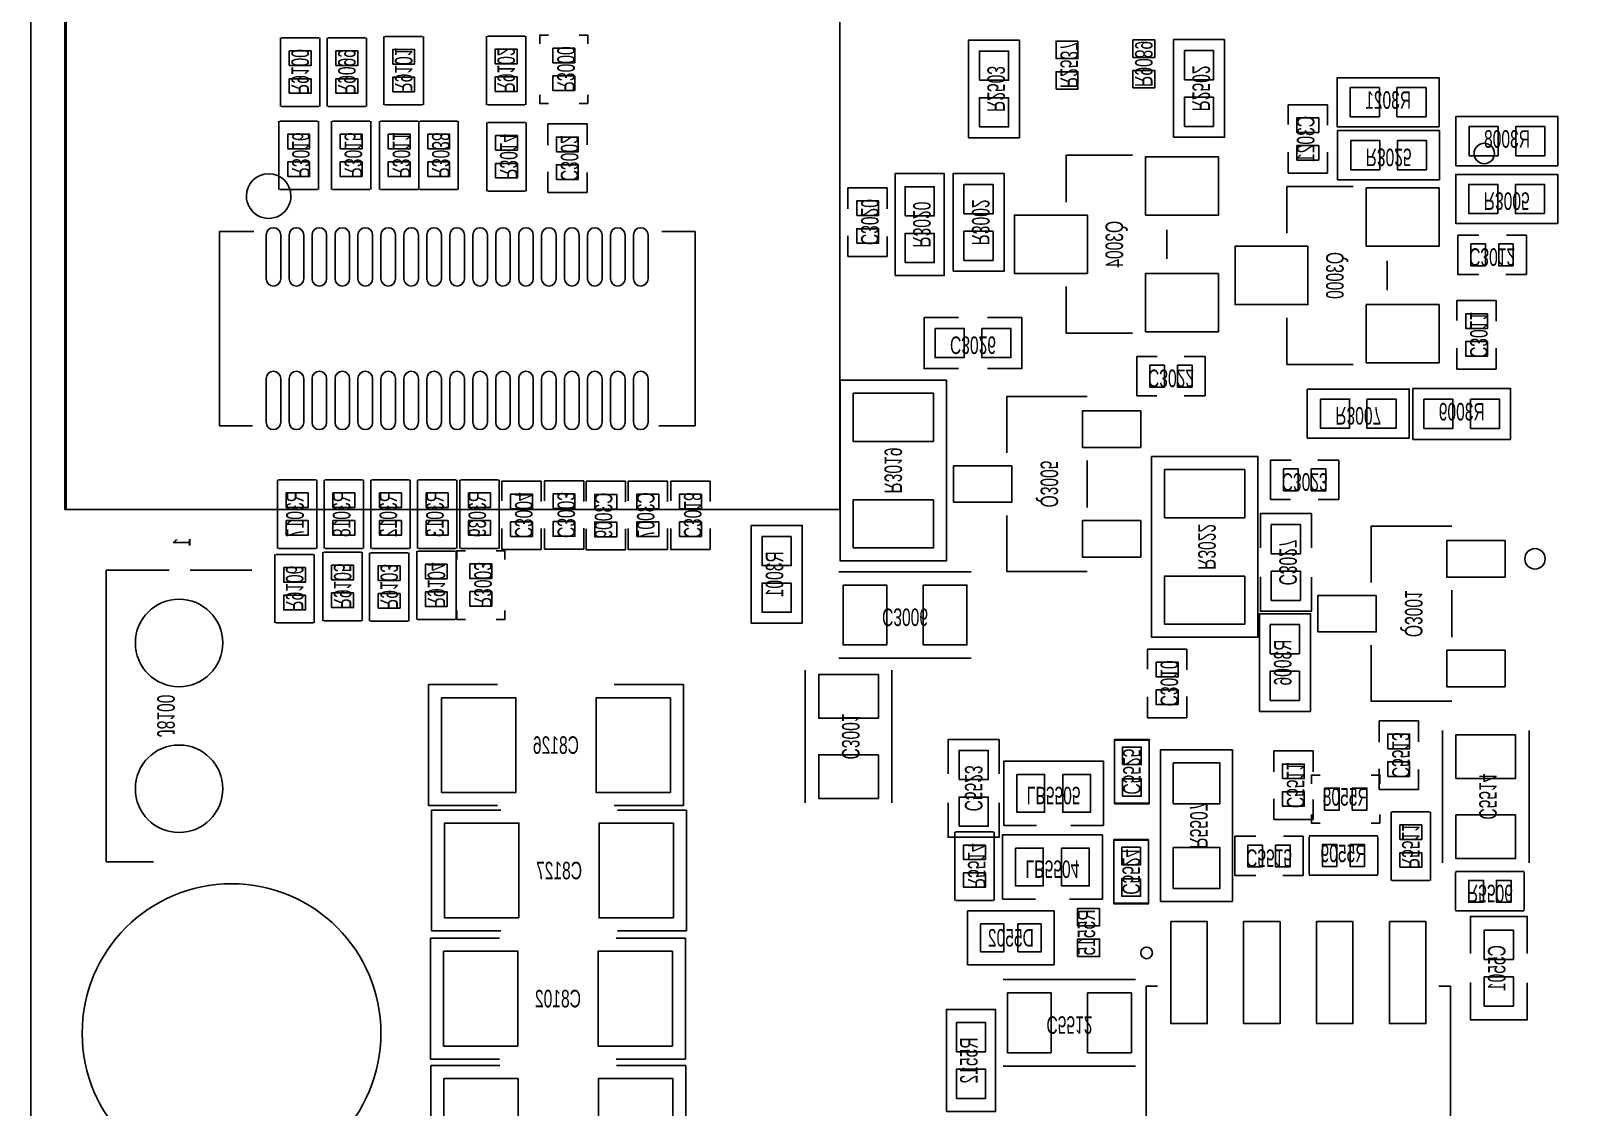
# Model space of a CAD drawing. Extents: x -3 to 113, y -19 to 74.
# Drawn here: x -2.54 to 24.22, y 8.4 to 27.15 of the extents above; entities that cross this region are included whole.
import ezdxf
from ezdxf.enums import TextEntityAlignment as Align

# ---------------------------------------------------------------- set-up
doc = ezdxf.new("R2010")
doc.units = 0
for name, color, linetype in [('BG_OUTLINE', 7, 'CONTINUOUS'), ('PG_ASSEMBLY_BOTTOM', 254, 'CONTINUOUS'), ('PG_SILKSCREEN_BOTTOM', 254, 'CONTINUOUS'), ('PIN_BOTTOM', 12, 'CONTINUOUS'), ('RD_ASSEMBLY_BOTTOM', 40, 'CONTINUOUS'), ('RD_SILKSCREEN_BOTTOM', 254, 'CONTINUOUS')]:
    doc.layers.add(name, color=color, linetype=linetype)

msp = doc.modelspace()

# ---------------------------------------------------------------- linework, layer by layer
at = {"layer": 'BG_OUTLINE'}
msp.add_lwpolyline([(-2.54, 28.507944), (-2.54, 67.507866, -0.414214), (-0.508, 69.539866), (110.555786, 69.539866, -0.414214), (112.587786, 67.507866), (112.587786, -11.684, -0.414214), (110.555786, -13.716), (-0.508, -13.716, -0.414214), (-2.54, -11.684), (-2.54, 28.507944)], format="xyb", dxfattribs=at)
at = {"layer": 'PG_ASSEMBLY_BOTTOM'}
for points in [[(-1.92278, 18.811748), (11.557254, 18.811748), (11.557254, 35.301682), (9.557258, 37.301678), (-1.92278, 37.301678), (-1.92278, 18.811748)], [(1.812798, 27.027886), (1.812798, 25.834086)], [(2.483104, 27.027886), (1.828292, 27.027886)], [(2.498598, 25.834086), (2.498598, 27.027886)], [(2.625598, 27.027886), (2.625598, 25.834086)], [(3.295904, 27.027886), (2.641092, 27.027886)], [(3.311398, 25.834086), (3.311398, 27.027886)], [(3.616198, 27.053286), (3.616198, 25.859486)], [(4.286504, 27.053286), (3.631692, 27.053286)], [(4.301998, 25.859486), (4.301998, 27.053286)], [(5.402072, 27.05735), (5.402072, 25.86355)], [(6.072378, 27.05735), (5.417566, 27.05735)], [(6.087872, 25.86355), (6.087872, 27.05735)], [(6.482588, 27.076146), (6.330188, 27.076146), (6.330188, 26.923746)], [(7.015988, 27.076146), (7.168388, 27.076146), (7.168388, 26.923746)], [(14.689836, 26.988008), (13.800836, 26.988008), (13.800836, 25.286208), (14.689836, 25.286208), (14.689836, 26.988008)], [(18.264124, 26.997152), (17.375124, 26.997152), (17.375124, 25.295352), (18.264124, 25.295352), (18.264124, 26.997152)], [(22.003258, 25.47874), (20.225258, 25.47874), (20.225258, 26.333704), (22.003258, 26.333704), (22.003258, 25.47874)], [(6.330188, 26.034746), (6.330188, 25.882346), (6.482588, 25.882346)], [(7.015988, 25.882346), (7.168388, 25.882346), (7.168388, 26.034746)], [(1.828292, 25.834086), (2.483104, 25.834086)], [(2.641092, 25.834086), (3.295904, 25.834086)], [(3.631692, 25.859486), (4.286504, 25.859486)], [(5.417566, 25.86355), (6.072378, 25.86355)], [(20.058888, 25.86355), (19.373088, 25.86355)], [(19.373088, 25.86355), (19.373088, 25.516078)], [(20.058888, 25.50541), (20.058888, 25.86355)], [(1.786636, 25.577546), (1.786636, 24.383746)], [(2.456942, 25.577546), (1.80213, 25.577546)], [(2.472436, 24.383746), (2.472436, 25.577546)], [(2.701036, 25.577546), (2.701036, 24.383746)], [(3.371342, 25.577546), (2.71653, 25.577546)], [(3.386836, 24.383746), (3.386836, 25.577546)], [(3.539236, 25.577546), (3.539236, 24.383746)], [(4.209542, 25.577546), (3.55473, 25.577546)], [(4.225036, 25.577546), (4.225036, 24.383746)], [(4.225036, 24.383746), (4.225036, 25.577546)], [(4.895342, 25.577546), (4.24053, 25.577546)], [(4.910836, 24.383746), (4.910836, 25.577546)], [(5.408168, 25.552654), (5.408168, 24.358854)], [(6.078474, 25.552654), (5.423662, 25.552654)], [(6.093968, 24.358854), (6.093968, 25.552654)], [(7.154418, 25.527254), (6.468618, 25.527254)], [(6.468618, 25.527254), (6.468618, 25.160732)], [(7.154418, 25.162002), (7.154418, 25.527254)], [(24.074628, 24.801068), (22.296628, 24.801068), (22.296628, 25.656032), (24.074628, 25.656032), (24.074628, 24.801068)], [(22.012148, 24.556212), (20.234148, 24.556212), (20.234148, 25.411176), (22.012148, 25.411176), (22.012148, 24.556212)], [(19.373088, 25.035002), (19.373088, 24.66975)], [(20.058888, 24.66975), (20.058888, 25.036272)], [(6.468618, 24.691594), (6.468618, 24.333454)], [(7.154418, 24.333454), (7.154418, 24.680926)], [(12.523724, 22.8854), (12.523724, 24.6634), (13.378688, 24.6634), (13.378688, 22.8854), (12.523724, 22.8854)], [(13.532866, 22.9616), (14.421866, 22.9616), (14.421866, 24.6634), (13.532866, 24.6634), (13.532866, 22.9616)], [(19.373088, 24.66975), (20.058888, 24.66975)], [(24.069548, 23.794212), (22.291548, 23.794212), (22.291548, 24.649176), (24.069548, 24.649176), (24.069548, 23.794212)], [(1.80213, 24.383746), (2.456942, 24.383746)], [(2.71653, 24.383746), (3.371342, 24.383746)], [(3.55473, 24.383746), (4.209542, 24.383746)], [(4.24053, 24.383746), (4.895342, 24.383746)], [(5.423662, 24.358854), (6.078474, 24.358854)], [(12.386818, 24.414988), (11.701018, 24.414988)], [(11.701018, 24.414988), (11.701018, 24.048466)], [(12.386818, 24.049736), (12.386818, 24.414988)], [(6.468618, 24.333454), (7.154418, 24.333454)], [(11.701018, 23.579328), (11.701018, 23.221188)], [(12.386818, 23.221188), (12.386818, 23.56866)], [(22.329648, 23.591012), (22.329648, 22.905212)], [(22.6949, 23.591012), (22.329648, 23.591012)], [(23.523448, 23.591012), (23.175976, 23.591012)], [(23.523448, 22.905212), (23.523448, 23.591012)], [(11.701018, 23.221188), (12.386818, 23.221188)], [(22.329648, 22.905212), (22.69617, 22.905212)], [(23.165308, 22.905212), (23.523448, 22.905212)], [(22.9997, 22.44979), (22.3139, 22.44979)], [(22.3139, 22.44979), (22.3139, 22.102318)], [(22.9997, 22.09165), (22.9997, 22.44979)], [(13.629894, 22.15642), (13.029184, 22.15642), (13.029184, 21.26742), (13.626084, 21.26742)], [(14.134084, 21.26742), (14.730984, 21.26742), (14.730984, 22.15642), (14.134084, 22.15642)], [(16.734028, 21.477986), (16.734028, 20.792186)], [(17.092168, 21.477986), (16.734028, 21.477986)], [(17.927828, 21.477986), (17.561306, 21.477986)], [(17.927828, 20.792186), (17.927828, 21.477986)], [(22.3139, 21.621242), (22.3139, 21.25599)], [(22.9997, 21.25599), (22.9997, 21.622512)], [(22.3139, 21.25599), (22.9997, 21.25599)], [(19.704812, 20.909788), (21.482812, 20.909788), (21.482812, 20.054824), (19.704812, 20.054824), (19.704812, 20.909788)], [(23.248112, 20.032726), (23.248112, 20.921726), (21.546312, 20.921726), (21.546312, 20.032726), (23.248112, 20.032726)], [(16.734028, 20.792186), (17.0815, 20.792186)], [(17.562576, 20.792186), (17.927828, 20.792186)], [(19.06397, 19.6723), (19.06397, 18.9865)], [(19.42211, 19.6723), (19.06397, 19.6723)], [(20.25777, 19.6723), (19.891248, 19.6723)], [(20.25777, 18.9865), (20.25777, 19.6723)], [(1.761236, 19.329146), (1.761236, 18.135346)], [(2.431542, 19.329146), (1.77673, 19.329146)], [(2.447036, 18.135346), (2.447036, 19.329146)], [(2.574036, 19.329146), (2.574036, 18.135346)], [(3.244342, 19.329146), (2.58953, 19.329146)], [(3.259836, 18.135346), (3.259836, 19.329146)], [(3.386836, 19.329146), (3.386836, 18.135346)], [(4.057142, 19.329146), (3.40233, 19.329146)], [(4.072636, 18.135346), (4.072636, 19.329146)], [(4.199636, 19.329146), (4.199636, 18.135346)], [(4.869942, 19.329146), (4.21513, 19.329146)], [(4.885436, 18.135346), (4.885436, 19.329146)], [(4.937252, 19.329146), (4.937252, 18.135346)], [(5.607558, 19.329146), (4.952746, 19.329146)], [(5.623052, 18.135346), (5.623052, 19.329146)], [(6.356858, 19.30781), (5.671058, 19.30781)], [(5.671058, 19.30781), (5.671058, 18.960338)], [(6.356858, 18.94967), (6.356858, 19.30781)], [(7.096506, 19.312382), (6.410706, 19.312382)], [(6.410706, 19.312382), (6.410706, 18.96491)], [(7.096506, 18.954242), (7.096506, 19.312382)], [(7.823454, 19.303238), (7.137654, 19.303238)], [(7.137654, 19.303238), (7.137654, 18.955766)], [(7.823454, 18.945098), (7.823454, 19.303238)], [(8.558276, 19.308064), (7.872476, 19.308064)], [(7.872476, 19.308064), (7.872476, 18.960592)], [(8.558276, 18.949924), (8.558276, 19.308064)], [(9.30148, 19.308064), (8.61568, 19.308064)], [(8.61568, 19.308064), (8.61568, 18.960592)], [(9.30148, 18.949924), (9.30148, 19.308064)], [(19.776948, 18.143728), (19.776948, 18.740628), (18.887948, 18.740628), (18.887948, 18.143728)], [(19.06397, 18.9865), (19.411442, 18.9865)], [(19.892518, 18.9865), (20.25777, 18.9865)], [(5.671058, 18.479262), (5.671058, 18.11401)], [(6.356858, 18.11401), (6.356858, 18.480532)], [(6.410706, 18.483834), (6.410706, 18.118582)], [(7.096506, 18.118582), (7.096506, 18.485104)], [(7.137654, 18.47469), (7.137654, 18.109438)], [(7.823454, 18.109438), (7.823454, 18.47596)], [(7.872476, 18.479516), (7.872476, 18.114264)], [(8.558276, 18.114264), (8.558276, 18.480786)], [(8.61568, 18.479516), (8.61568, 18.114264)], [(9.30148, 18.114264), (9.30148, 18.480786)], [(10.014712, 16.832834), (10.903712, 16.832834), (10.903712, 18.534634), (10.014712, 18.534634), (10.014712, 16.832834)], [(1.716278, 18.029174), (1.716278, 16.835374)], [(2.386584, 18.029174), (1.731772, 18.029174)], [(1.77673, 18.135346), (2.431542, 18.135346)], [(2.402078, 16.835374), (2.402078, 18.029174)], [(2.551938, 18.068798), (2.551938, 16.874998)], [(3.222244, 18.068798), (2.567432, 18.068798)], [(2.58953, 18.135346), (3.244342, 18.135346)], [(3.237738, 16.874998), (3.237738, 18.068798)], [(3.364738, 18.058892), (3.364738, 16.865092)], [(4.035044, 18.058892), (3.380232, 18.058892)], [(3.40233, 18.135346), (4.057142, 18.135346)], [(4.050538, 16.865092), (4.050538, 18.058892)], [(4.186428, 18.088102), (4.186428, 16.894302)], [(4.856734, 18.088102), (4.201922, 18.088102)], [(4.21513, 18.135346), (4.869942, 18.135346)], [(4.872228, 16.894302), (4.872228, 18.088102)], [(5.037328, 18.09242), (4.884928, 18.09242), (4.884928, 17.94002)], [(4.952746, 18.135346), (5.607558, 18.135346)], [(5.723128, 17.94002), (5.723128, 18.09242), (5.570728, 18.09242)], [(5.671058, 18.11401), (6.356858, 18.11401)], [(6.410706, 18.118582), (7.096506, 18.118582)], [(7.137654, 18.109438), (7.823454, 18.109438)], [(7.872476, 18.114264), (8.558276, 18.114264)], [(8.61568, 18.114264), (9.30148, 18.114264)], [(11.542522, 17.727168), (13.849858, 17.727168)], [(18.887948, 17.639538), (18.887948, 17.038828), (19.776948, 17.038828), (19.776948, 17.635728)], [(2.567432, 16.874998), (3.222244, 16.874998)], [(3.380232, 16.865092), (4.035044, 16.865092)], [(4.201922, 16.894302), (4.856734, 16.894302)], [(5.037328, 16.89862), (4.884928, 16.89862), (4.884928, 17.05102)], [(5.570728, 16.89862), (5.723128, 16.89862), (5.723128, 17.05102)], [(18.87093, 15.294864), (19.75993, 15.294864), (19.75993, 16.996664), (18.87093, 16.996664), (18.87093, 15.294864)], [(1.731772, 16.835374), (2.386584, 16.835374)], [(17.60601, 16.379444), (16.92021, 16.379444)], [(16.92021, 16.379444), (16.92021, 16.031972)], [(17.60601, 16.021304), (17.60601, 16.379444)], [(13.849858, 16.219932), (11.542522, 16.219932)], [(10.958576, 13.70457), (10.958576, 16.011906)], [(12.465812, 16.011906), (12.465812, 13.70457)], [(4.390136, 15.760954), (4.390136, 13.65631)], [(5.596636, 15.760954), (4.390136, 15.760954)], [(8.835136, 15.760954), (7.628636, 15.760954)], [(8.835136, 13.65631), (8.835136, 15.760954)], [(16.92021, 15.550896), (16.92021, 15.185644)], [(17.60601, 15.185644), (17.60601, 15.552166)], [(16.92021, 15.185644), (17.60601, 15.185644)], [(21.64207, 15.127986), (20.95627, 15.127986)], [(20.95627, 15.127986), (20.95627, 14.761464)], [(21.64207, 14.762734), (21.64207, 15.127986)], [(14.336268, 14.207744), (14.336268, 14.804644), (13.447268, 14.804644), (13.447268, 14.207744)], [(22.06244, 12.656566), (22.06244, 14.963902)], [(23.569676, 14.963902), (23.569676, 12.656566)], [(18.404586, 11.983974), (17.149826, 11.983974), (17.149826, 14.625574), (18.404586, 14.625574), (18.404586, 11.983974)], [(19.80565, 14.607286), (19.11985, 14.607286)], [(19.11985, 14.607286), (19.11985, 14.240764)], [(19.80565, 14.242034), (19.80565, 14.607286)], [(15.582646, 13.308838), (16.15567, 13.308838), (16.15567, 14.426438), (14.41577, 14.426438), (14.41577, 13.308838)], [(19.931126, 14.186662), (19.778726, 14.186662), (19.778726, 14.034262)], [(20.972526, 14.034262), (20.972526, 14.186662), (20.820126, 14.186662)], [(20.95627, 14.292326), (20.95627, 13.934186)], [(21.64207, 13.934186), (21.64207, 14.281658)], [(20.95627, 13.934186), (21.64207, 13.934186)], [(4.390136, 13.65631), (5.596636, 13.65631)], [(7.628636, 13.65631), (8.835136, 13.65631)], [(13.447268, 13.703554), (13.447268, 13.102844), (14.336268, 13.102844), (14.336268, 13.699744)], [(19.11985, 13.771626), (19.11985, 13.413486)], [(19.80565, 13.413486), (19.80565, 13.760958)], [(4.444238, 13.575284), (4.444238, 11.47064)], [(5.650738, 13.575284), (4.444238, 13.575284)], [(8.889238, 13.575284), (7.682738, 13.575284)], [(8.889238, 11.47064), (8.889238, 13.575284)], [(19.11985, 13.413486), (19.80565, 13.413486)], [(19.778726, 13.500862), (19.778726, 13.348462), (19.931126, 13.348462)], [(20.972526, 13.500862), (20.972526, 13.348462), (20.820126, 13.348462)], [(21.166328, 13.545058), (21.166328, 12.351258)], [(21.836634, 13.545058), (21.181822, 13.545058)], [(21.852128, 12.351258), (21.852128, 13.545058)], [(13.563092, 13.195808), (13.563092, 12.002008)], [(14.233398, 13.195808), (13.578586, 13.195808)], [(14.248892, 12.002008), (14.248892, 13.195808)], [(15.56131, 12.025376), (16.134334, 12.025376), (16.134334, 13.142976), (14.394434, 13.142976), (14.394434, 12.025376)], [(14.41577, 13.308838), (14.989302, 13.308838)], [(18.442178, 13.119608), (18.442178, 12.433808)], [(18.80743, 13.119608), (18.442178, 13.119608)], [(19.635978, 13.119608), (19.288506, 13.119608)], [(19.635978, 12.433808), (19.635978, 13.119608)], [(20.933664, 13.126974), (19.739864, 13.126974)], [(19.739864, 13.11148), (19.739864, 12.456668)], [(20.933664, 12.456668), (20.933664, 13.11148)], [(18.442178, 12.433808), (18.8087, 12.433808)], [(19.277838, 12.433808), (19.635978, 12.433808)], [(19.739864, 12.441174), (20.933664, 12.441174)], [(21.181822, 12.351258), (21.836634, 12.351258)], [(23.485094, 12.504166), (22.291294, 12.504166)], [(22.291294, 12.488672), (22.291294, 11.83386)], [(23.485094, 11.83386), (23.485094, 12.488672)], [(13.578586, 12.002008), (14.233398, 12.002008)], [(14.394434, 12.025376), (14.967966, 12.025376)], [(22.291294, 11.818366), (23.485094, 11.818366)], [(23.539958, 11.07694), (23.539958, 11.72464), (22.549358, 11.72464), (22.549358, 11.07694)], [(4.425188, 11.343894), (4.425188, 9.23925)], [(5.631688, 11.343894), (4.425188, 11.343894)], [(4.444238, 11.47064), (5.650738, 11.47064)], [(8.870188, 11.343894), (7.663688, 11.343894)], [(7.682738, 11.47064), (8.889238, 11.47064)], [(8.870188, 9.23925), (8.870188, 11.343894)], [(14.40688, 10.622788), (16.714216, 10.622788)], [(22.549358, 10.57275), (22.549358, 9.92124), (23.539958, 9.92124), (23.539958, 10.56894)], [(13.418566, 8.32485), (13.418566, 10.10285), (14.27353, 10.10285), (14.27353, 8.32485), (13.418566, 8.32485)], [(4.425188, 9.23925), (5.631688, 9.23925)], [(4.431284, 9.125712), (4.431284, 7.021068)], [(5.637784, 9.125712), (4.431284, 9.125712)], [(7.663688, 9.23925), (8.870188, 9.23925)], [(8.876284, 9.125712), (7.669784, 9.125712)], [(8.876284, 7.021068), (8.876284, 9.125712)], [(16.714216, 9.115552), (14.40688, 9.115552)]]:
    msp.add_lwpolyline(points, dxfattribs=at)
for points in [[(16.343376, 13.68679), (16.343376, 14.80439), (16.952976, 14.80439), (16.952976, 13.68679)], [(16.941292, 13.061188), (16.941292, 11.943588), (16.331692, 11.943588), (16.331692, 13.061188)]]:
    msp.add_lwpolyline(points, close=True, dxfattribs=at)
at = {"layer": 'PG_SILKSCREEN_BOTTOM'}
for points in [[(11.557254, 18.811748), (11.557254, 35.928554), (10.174224, 37.311584), (-1.942846, 37.311584), (-1.942846, 18.811748), (11.557254, 18.811748)], [(15.505938, 24.168354), (15.505938, 24.981662), (16.660368, 24.981662)], [(19.34972, 23.625048), (19.34972, 24.438356), (20.50415, 24.438356)], [(1.347216, 23.651718), (0.747268, 23.651718), (0.747268, 20.27174), (1.32715, 20.27174)], [(8.407146, 20.27174), (9.03732, 20.27174), (9.03732, 23.651718)], [(9.03732, 23.651718), (8.457184, 23.651718)], [(17.255998, 23.685754), (17.255998, 23.177754)], [(21.09978, 23.142448), (21.09978, 22.634448)], [(16.660368, 21.881846), (15.505938, 21.881846), (15.505938, 22.695154)], [(20.50415, 21.33854), (19.34972, 21.33854), (19.34972, 22.151848)], [(11.563604, 21.064982), (11.563604, 17.915382), (13.417804, 17.915382), (13.417804, 21.064982), (11.563604, 21.064982)], [(14.472158, 19.80184), (14.472158, 20.780756), (15.872206, 20.780756)], [(15.872206, 19.66468), (15.872206, 18.8468)], [(16.991584, 19.735292), (16.991584, 16.585692), (18.845784, 16.585692), (18.845784, 19.735292), (16.991584, 19.735292)], [(15.872206, 17.730724), (14.472158, 17.730724), (14.472158, 18.70964)], [(20.82165, 17.543272), (20.82165, 18.522188), (22.221698, 18.522188)], [(-0.127254, 17.757394), (-1.224788, 17.757394)], [(-1.224788, 17.757394), (-1.224788, 12.677394)], [(1.315212, 17.757394), (0.240284, 17.757394)], [(22.221698, 17.406112), (22.221698, 16.588232)], [(22.221698, 15.472156), (20.82165, 15.472156), (20.82165, 16.451072)], [(16.94815, 14.49959), (16.94815, 14.7955), (16.348202, 14.7955), (16.348202, 14.49959)], [(16.348202, 13.99159), (16.348202, 13.69568), (16.94815, 13.69568)], [(16.94815, 13.69568), (16.94815, 13.99159)], [(16.336518, 13.052298), (16.336518, 12.756388)], [(16.936466, 12.756388), (16.936466, 13.052298), (16.336518, 13.052298)], [(-1.224788, 12.677394), (-0.401574, 12.677394)], [(16.336518, 12.248388), (16.336518, 11.952478), (16.936466, 11.952478), (16.936466, 12.248388)], [(13.78331, 11.820906), (15.29715, 11.820906)], [(13.78331, 10.881106), (13.78331, 11.820906)], [(15.29715, 10.881106), (15.29715, 11.820906)], [(13.78331, 10.881106), (15.29715, 10.881106)], [(17.098264, 5.649214), (16.899382, 5.649214), (16.899382, 10.50925), (17.098264, 10.50925)], [(22.000464, 10.50925), (22.199346, 10.50925), (22.199346, 5.649214), (22.000464, 5.649214)]]:
    msp.add_lwpolyline(points, dxfattribs=at)
for points in [[(22.967188, 25.01265, -1), (22.611588, 25.01265, -1), (22.967188, 25.01265)], [(23.851616, 17.952212, -1), (23.496016, 17.952212, -1), (23.851616, 17.952212)], [(17.007586, 11.089132, -1), (16.804386, 11.089132, -1), (17.007586, 11.089132)]]:
    msp.add_lwpolyline(points, format="xyb", dxfattribs=at)
msp.add_lwpolyline([(1.995424, 24.271732, 1), (1.218984, 24.2716, 1)], format="xyb", close=True, dxfattribs=at)
at = {"layer": 'PIN_BOTTOM'}
for points in [[(1.965198, 26.545286), (2.346198, 26.545286), (2.346198, 26.799286), (1.965198, 26.799286)], [(2.777998, 26.545286), (3.158998, 26.545286), (3.158998, 26.799286), (2.777998, 26.799286)], [(3.768598, 26.570686), (4.149598, 26.570686), (4.149598, 26.824686), (3.768598, 26.824686)], [(5.554472, 26.57475), (5.935472, 26.57475), (5.935472, 26.82875), (5.554472, 26.82875)], [(6.939788, 26.847546), (6.558788, 26.847546), (6.558788, 26.593546), (6.939788, 26.593546)], [(13.991336, 26.289508), (14.499336, 26.289508), (14.499336, 26.797508), (13.991336, 26.797508)], [(15.709138, 26.970736), (15.328138, 26.970736), (15.328138, 26.665936), (15.709138, 26.665936)], [(17.046956, 26.99258), (16.665956, 26.99258), (16.665956, 26.68778), (17.046956, 26.68778)], [(17.565624, 26.298652), (18.073624, 26.298652), (18.073624, 26.806652), (17.565624, 26.806652)], [(1.965198, 26.062686), (2.346198, 26.062686), (2.346198, 26.316686), (1.965198, 26.316686)], [(2.777998, 26.062686), (3.158998, 26.062686), (3.158998, 26.316686), (2.777998, 26.316686)], [(3.768598, 26.088086), (4.149598, 26.088086), (4.149598, 26.342086), (3.768598, 26.342086)], [(5.554472, 26.09215), (5.935472, 26.09215), (5.935472, 26.34615), (5.554472, 26.34615)], [(6.558788, 26.110946), (6.939788, 26.110946), (6.939788, 26.364946), (6.558788, 26.364946)], [(15.328138, 26.132536), (15.709138, 26.132536), (15.709138, 26.437336), (15.328138, 26.437336)], [(16.665956, 26.15438), (17.046956, 26.15438), (17.046956, 26.45918), (16.665956, 26.45918)], [(13.991336, 25.476708), (14.499336, 25.476708), (14.499336, 25.984708), (13.991336, 25.984708)], [(17.565624, 25.485852), (18.073624, 25.485852), (18.073624, 25.993852), (17.565624, 25.993852)], [(20.961858, 25.652222), (20.961858, 26.160222), (20.453858, 26.160222), (20.453858, 25.652222)], [(21.774658, 25.652222), (21.774658, 26.160222), (21.266658, 26.160222), (21.266658, 25.652222)], [(19.906488, 25.63495), (19.525488, 25.63495), (19.525488, 25.38095), (19.906488, 25.38095)], [(23.033228, 24.97455), (23.033228, 25.48255), (22.525228, 25.48255), (22.525228, 24.97455)], [(23.846028, 24.97455), (23.846028, 25.48255), (23.338028, 25.48255), (23.338028, 24.97455)], [(1.939036, 25.094946), (2.320036, 25.094946), (2.320036, 25.348946), (1.939036, 25.348946)], [(2.853436, 25.094946), (3.234436, 25.094946), (3.234436, 25.348946), (2.853436, 25.348946)], [(3.691636, 25.094946), (4.072636, 25.094946), (4.072636, 25.348946), (3.691636, 25.348946)], [(4.377436, 25.094946), (4.758436, 25.094946), (4.758436, 25.348946), (4.377436, 25.348946)], [(5.560568, 25.070054), (5.941568, 25.070054), (5.941568, 25.324054), (5.560568, 25.324054)], [(6.621018, 25.044654), (7.002018, 25.044654), (7.002018, 25.298654), (6.621018, 25.298654)], [(20.970748, 24.729694), (20.970748, 25.237694), (20.462748, 25.237694), (20.462748, 24.729694)], [(21.783548, 24.729694), (21.783548, 25.237694), (21.275548, 25.237694), (21.275548, 24.729694)], [(18.158968, 24.955754), (16.888968, 24.955754), (16.888968, 23.939754), (18.158968, 23.939754)], [(19.906488, 25.15235), (19.525488, 25.15235), (19.525488, 24.89835), (19.906488, 24.89835)], [(1.939036, 24.612346), (2.320036, 24.612346), (2.320036, 24.866346), (1.939036, 24.866346)], [(2.853436, 24.612346), (3.234436, 24.612346), (3.234436, 24.866346), (2.853436, 24.866346)], [(3.691636, 24.612346), (4.072636, 24.612346), (4.072636, 24.866346), (3.691636, 24.866346)], [(4.377436, 24.612346), (4.758436, 24.612346), (4.758436, 24.866346), (4.377436, 24.866346)], [(5.560568, 24.587454), (5.941568, 24.587454), (5.941568, 24.841454), (5.560568, 24.841454)], [(6.621018, 24.562054), (7.002018, 24.562054), (7.002018, 24.816054), (6.621018, 24.816054)], [(12.697206, 23.9268), (13.205206, 23.9268), (13.205206, 24.4348), (12.697206, 24.4348)], [(14.231366, 24.4729), (13.723366, 24.4729), (13.723366, 23.9649), (14.231366, 23.9649)], [(22.00275, 24.412448), (20.73275, 24.412448), (20.73275, 23.396448), (22.00275, 23.396448)], [(23.028148, 23.967694), (23.028148, 24.475694), (22.520148, 24.475694), (22.520148, 23.967694)], [(23.840948, 23.967694), (23.840948, 24.475694), (23.332948, 24.475694), (23.332948, 23.967694)], [(11.853418, 23.932388), (12.234418, 23.932388), (12.234418, 24.186388), (11.853418, 24.186388)], [(15.872968, 23.939754), (14.602968, 23.939754), (14.602968, 22.923754), (15.872968, 22.923754)], [(11.853418, 23.449788), (12.234418, 23.449788), (12.234418, 23.703788), (11.853418, 23.703788)], [(12.697206, 23.114), (13.205206, 23.114), (13.205206, 23.622), (12.697206, 23.622)], [(14.231366, 23.6601), (13.723366, 23.6601), (13.723366, 23.1521), (14.231366, 23.1521)], [(19.71675, 23.396448), (18.44675, 23.396448), (18.44675, 22.380448), (19.71675, 22.380448)], [(22.812248, 23.057612), (22.812248, 23.438612), (22.558248, 23.438612), (22.558248, 23.057612)], [(23.294848, 23.057612), (23.294848, 23.438612), (23.040848, 23.438612), (23.040848, 23.057612)], [(18.158968, 22.923754), (16.888968, 22.923754), (16.888968, 21.907754), (18.158968, 21.907754)], [(22.00275, 22.380448), (20.73275, 22.380448), (20.73275, 21.364448), (22.00275, 21.364448)], [(22.8473, 22.22119), (22.4663, 22.22119), (22.4663, 21.96719), (22.8473, 21.96719)], [(13.219684, 21.96592), (13.219684, 21.45792), (13.727684, 21.45792), (13.727684, 21.96592)], [(14.032484, 21.96592), (14.032484, 21.45792), (14.540484, 21.45792), (14.540484, 21.96592)], [(22.8473, 21.73859), (22.4663, 21.73859), (22.4663, 21.48459), (22.8473, 21.48459)], [(16.962628, 21.325586), (16.962628, 20.944586), (17.216628, 20.944586), (17.216628, 21.325586)], [(17.445228, 21.325586), (17.445228, 20.944586), (17.699228, 20.944586), (17.699228, 21.325586)], [(13.189204, 20.836382), (11.792204, 20.836382), (11.792204, 19.998182), (13.189204, 19.998182)], [(19.933412, 20.736306), (19.933412, 20.228306), (20.441412, 20.228306), (20.441412, 20.736306)], [(20.746212, 20.736306), (20.746212, 20.228306), (21.254212, 20.228306), (21.254212, 20.736306)], [(21.736812, 20.731226), (21.736812, 20.223226), (22.244812, 20.223226), (22.244812, 20.731226)], [(22.549612, 20.731226), (22.549612, 20.223226), (23.057612, 20.223226), (23.057612, 20.731226)], [(16.802354, 20.52828), (15.786354, 20.52828), (15.786354, 19.89328), (16.802354, 19.89328)], [(14.55801, 19.57324), (13.54201, 19.57324), (13.54201, 18.93824), (14.55801, 18.93824)], [(18.617184, 19.506692), (17.220184, 19.506692), (17.220184, 18.668492), (18.617184, 18.668492)], [(19.29257, 19.5199), (19.29257, 19.1389), (19.54657, 19.1389), (19.54657, 19.5199)], [(19.77517, 19.5199), (19.77517, 19.1389), (20.02917, 19.1389), (20.02917, 19.5199)], [(2.294636, 19.100546), (1.913636, 19.100546), (1.913636, 18.846546), (2.294636, 18.846546)], [(3.107436, 19.100546), (2.726436, 19.100546), (2.726436, 18.846546), (3.107436, 18.846546)], [(3.920236, 19.100546), (3.539236, 19.100546), (3.539236, 18.846546), (3.920236, 18.846546)], [(4.733036, 19.100546), (4.352036, 19.100546), (4.352036, 18.846546), (4.733036, 18.846546)], [(5.470652, 19.100546), (5.089652, 19.100546), (5.089652, 18.846546), (5.470652, 18.846546)], [(6.204458, 19.07921), (5.823458, 19.07921), (5.823458, 18.82521), (6.204458, 18.82521)], [(6.944106, 19.083782), (6.563106, 19.083782), (6.563106, 18.829782), (6.944106, 18.829782)], [(7.671054, 19.074638), (7.290054, 19.074638), (7.290054, 18.820638), (7.671054, 18.820638)], [(8.405876, 19.079464), (8.024876, 19.079464), (8.024876, 18.825464), (8.405876, 18.825464)], [(9.14908, 19.079464), (8.76808, 19.079464), (8.76808, 18.825464), (9.14908, 18.825464)], [(13.189204, 18.982182), (11.792204, 18.982182), (11.792204, 18.143982), (13.189204, 18.143982)], [(2.294636, 18.617946), (1.913636, 18.617946), (1.913636, 18.363946), (2.294636, 18.363946)], [(3.107436, 18.617946), (2.726436, 18.617946), (2.726436, 18.363946), (3.107436, 18.363946)], [(3.920236, 18.617946), (3.539236, 18.617946), (3.539236, 18.363946), (3.920236, 18.363946)], [(4.733036, 18.617946), (4.352036, 18.617946), (4.352036, 18.363946), (4.733036, 18.363946)], [(5.470652, 18.617946), (5.089652, 18.617946), (5.089652, 18.363946), (5.470652, 18.363946)], [(6.204458, 18.59661), (5.823458, 18.59661), (5.823458, 18.34261), (6.204458, 18.34261)], [(6.944106, 18.601182), (6.563106, 18.601182), (6.563106, 18.347182), (6.944106, 18.347182)], [(7.671054, 18.592038), (7.290054, 18.592038), (7.290054, 18.338038), (7.671054, 18.338038)], [(8.405876, 18.596864), (8.024876, 18.596864), (8.024876, 18.342864), (8.405876, 18.342864)], [(9.14908, 18.596864), (8.76808, 18.596864), (8.76808, 18.342864), (9.14908, 18.342864)], [(16.802354, 18.6182), (15.786354, 18.6182), (15.786354, 17.9832), (16.802354, 17.9832)], [(19.078448, 18.042128), (19.586448, 18.042128), (19.586448, 18.550128), (19.078448, 18.550128)], [(10.713212, 18.344134), (10.205212, 18.344134), (10.205212, 17.836134), (10.713212, 17.836134)], [(23.151846, 18.269712), (22.135846, 18.269712), (22.135846, 17.634712), (23.151846, 17.634712)], [(2.249678, 17.800574), (1.868678, 17.800574), (1.868678, 17.546574), (2.249678, 17.546574)], [(3.085338, 17.840198), (2.704338, 17.840198), (2.704338, 17.586198), (3.085338, 17.586198)], [(3.898138, 17.830292), (3.517138, 17.830292), (3.517138, 17.576292), (3.898138, 17.576292)], [(4.719828, 17.859502), (4.338828, 17.859502), (4.338828, 17.605502), (4.719828, 17.605502)], [(5.494528, 17.86382), (5.113528, 17.86382), (5.113528, 17.60982), (5.494528, 17.60982)], [(19.078448, 17.229328), (19.586448, 17.229328), (19.586448, 17.737328), (19.078448, 17.737328)], [(10.713212, 17.531334), (10.205212, 17.531334), (10.205212, 17.023334), (10.713212, 17.023334)], [(11.61669, 17.49425), (11.61669, 16.45285), (12.37869, 16.45285), (12.37869, 17.49425)], [(13.01369, 17.49425), (13.01369, 16.45285), (13.77569, 16.45285), (13.77569, 17.49425)], [(18.617184, 17.652492), (17.220184, 17.652492), (17.220184, 16.814292), (18.617184, 16.814292)], [(2.249678, 17.317974), (1.868678, 17.317974), (1.868678, 17.063974), (2.249678, 17.063974)], [(3.085338, 17.357598), (2.704338, 17.357598), (2.704338, 17.103598), (3.085338, 17.103598)], [(3.898138, 17.347692), (3.517138, 17.347692), (3.517138, 17.093692), (3.898138, 17.093692)], [(4.719828, 17.376902), (4.338828, 17.376902), (4.338828, 17.122902), (4.719828, 17.122902)], [(5.113528, 17.12722), (5.494528, 17.12722), (5.494528, 17.38122), (5.113528, 17.38122)], [(20.907502, 17.314672), (19.891502, 17.314672), (19.891502, 16.679672), (20.907502, 16.679672)], [(19.56943, 16.806164), (19.06143, 16.806164), (19.06143, 16.298164), (19.56943, 16.298164)], [(23.151846, 16.359632), (22.135846, 16.359632), (22.135846, 15.724632), (23.151846, 15.724632)], [(17.45361, 16.150844), (17.07261, 16.150844), (17.07261, 15.896844), (17.45361, 15.896844)], [(12.232894, 15.937738), (11.191494, 15.937738), (11.191494, 15.175738), (12.232894, 15.175738)], [(19.56943, 15.993364), (19.06143, 15.993364), (19.06143, 15.485364), (19.56943, 15.485364)], [(5.914136, 13.883132), (5.914136, 15.534132), (4.618736, 15.534132), (4.618736, 13.883132)], [(8.606536, 13.883132), (8.606536, 15.534132), (7.311136, 15.534132), (7.311136, 13.883132)], [(17.45361, 15.668244), (17.07261, 15.668244), (17.07261, 15.414244), (17.45361, 15.414244)], [(21.10867, 14.645386), (21.48967, 14.645386), (21.48967, 14.899386), (21.10867, 14.899386)], [(23.336758, 14.889734), (22.295358, 14.889734), (22.295358, 14.127734), (23.336758, 14.127734)], [(12.232894, 14.540738), (11.191494, 14.540738), (11.191494, 13.778738), (12.232894, 13.778738)], [(13.637768, 14.106144), (14.145768, 14.106144), (14.145768, 14.614144), (13.637768, 14.614144)], [(16.483076, 14.368272), (16.813276, 14.368272), (16.813276, 14.673072), (16.483076, 14.673072)], [(14.64437, 14.197838), (14.64437, 13.537438), (15.12697, 13.537438), (15.12697, 14.197838)], [(15.44447, 14.197838), (15.44447, 13.537438), (15.92707, 13.537438), (15.92707, 14.197838)], [(17.370806, 13.685774), (18.183606, 13.685774), (18.183606, 14.396974), (17.370806, 14.396974)], [(19.27225, 14.124686), (19.65325, 14.124686), (19.65325, 14.378686), (19.27225, 14.378686)], [(21.10867, 14.162786), (21.48967, 14.162786), (21.48967, 14.416786), (21.10867, 14.416786)], [(16.483076, 13.818108), (16.813276, 13.818108), (16.813276, 14.122908), (16.483076, 14.122908)], [(20.007326, 13.958062), (20.007326, 13.577062), (20.261326, 13.577062), (20.261326, 13.958062)], [(20.743926, 13.577062), (20.743926, 13.958062), (20.489926, 13.958062), (20.489926, 13.577062)], [(13.637768, 13.293344), (14.145768, 13.293344), (14.145768, 13.801344), (13.637768, 13.801344)], [(19.27225, 13.642086), (19.65325, 13.642086), (19.65325, 13.896086), (19.27225, 13.896086)], [(23.336758, 13.492734), (22.295358, 13.492734), (22.295358, 12.730734), (23.336758, 12.730734)], [(5.968238, 11.697462), (5.968238, 13.348462), (4.672838, 13.348462), (4.672838, 11.697462)], [(8.660638, 11.697462), (8.660638, 13.348462), (7.365238, 13.348462), (7.365238, 11.697462)], [(21.318728, 13.062458), (21.699728, 13.062458), (21.699728, 13.316458), (21.318728, 13.316458)], [(14.096492, 12.967208), (13.715492, 12.967208), (13.715492, 12.713208), (14.096492, 12.713208)], [(14.623034, 12.914376), (14.623034, 12.253976), (15.105634, 12.253976), (15.105634, 12.914376)], [(15.423134, 12.914376), (15.423134, 12.253976), (15.905734, 12.253976), (15.905734, 12.914376)], [(16.801592, 12.92987), (16.471392, 12.92987), (16.471392, 12.62507), (16.801592, 12.62507)], [(17.370806, 12.212574), (18.183606, 12.212574), (18.183606, 12.923774), (17.370806, 12.923774)], [(18.924778, 12.586208), (18.924778, 12.967208), (18.670778, 12.967208), (18.670778, 12.586208)], [(19.407378, 12.586208), (19.407378, 12.967208), (19.153378, 12.967208), (19.153378, 12.586208)], [(20.222464, 12.593574), (20.222464, 12.974574), (19.968464, 12.974574), (19.968464, 12.593574)], [(20.705064, 12.593574), (20.705064, 12.974574), (20.451064, 12.974574), (20.451064, 12.593574)], [(21.318728, 12.579858), (21.699728, 12.579858), (21.699728, 12.833858), (21.318728, 12.833858)], [(14.096492, 12.484608), (13.715492, 12.484608), (13.715492, 12.230608), (14.096492, 12.230608)], [(16.801592, 12.379706), (16.471392, 12.379706), (16.471392, 12.074906), (16.801592, 12.074906)], [(22.773894, 11.970766), (22.773894, 12.351766), (22.519894, 12.351766), (22.519894, 11.970766)], [(23.256494, 11.970766), (23.256494, 12.351766), (23.002494, 12.351766), (23.002494, 11.970766)], [(16.085312, 11.862816), (15.704312, 11.862816), (15.704312, 11.558016), (16.085312, 11.558016)], [(14.01191, 11.592306), (14.01191, 11.109706), (14.41831, 11.109706), (14.41831, 11.592306)], [(14.66215, 11.592306), (14.66215, 11.109706), (15.06855, 11.109706), (15.06855, 11.592306)], [(17.326864, 11.635232), (17.326864, 9.857232), (17.961864, 9.857232), (17.961864, 11.635232)], [(18.596864, 11.635232), (18.596864, 9.857232), (19.231864, 9.857232), (19.231864, 11.635232)], [(19.866864, 11.635232), (19.866864, 9.857232), (20.501864, 9.857232), (20.501864, 11.635232)], [(21.136864, 11.635232), (21.136864, 9.857232), (21.771864, 9.857232), (21.771864, 11.635232)], [(15.704312, 11.024616), (16.085312, 11.024616), (16.085312, 11.329416), (15.704312, 11.329416)], [(22.790658, 10.97534), (23.298658, 10.97534), (23.298658, 11.48334), (22.790658, 11.48334)], [(5.949188, 9.466072), (5.949188, 11.117072), (4.653788, 11.117072), (4.653788, 9.466072)], [(8.641588, 9.466072), (8.641588, 11.117072), (7.346188, 11.117072), (7.346188, 9.466072)], [(22.790658, 10.16254), (23.298658, 10.16254), (23.298658, 10.67054), (22.790658, 10.67054)], [(15.243048, 9.34847), (15.243048, 10.38987), (14.481048, 10.38987), (14.481048, 9.34847)], [(16.640048, 9.34847), (16.640048, 10.38987), (15.878048, 10.38987), (15.878048, 9.34847)], [(13.592048, 9.36625), (14.100048, 9.36625), (14.100048, 9.87425), (13.592048, 9.87425)], [(5.955284, 7.24789), (5.955284, 8.89889), (4.659884, 8.89889), (4.659884, 7.24789)], [(8.647684, 7.24789), (8.647684, 8.89889), (7.352284, 8.89889), (7.352284, 7.24789)], [(13.592048, 8.55345), (14.100048, 8.55345), (14.100048, 9.06145), (13.592048, 9.06145)]]:
    msp.add_lwpolyline(points, close=True, dxfattribs=at)
for points in [[(1.563116, 23.59279), (1.563116, 22.83079, 1), (1.817116, 22.83079), (1.817116, 23.59279, 1)], [(1.963166, 23.59279), (1.963166, 22.83079, 1), (2.217166, 22.83079), (2.217166, 23.59279, 1)], [(2.363216, 23.59279), (2.363216, 22.83079, 1), (2.617216, 22.83079), (2.617216, 23.59279, 1)], [(2.763266, 23.59279), (2.763266, 22.83079, 1), (3.017266, 22.83079), (3.017266, 23.59279, 1)], [(3.163316, 23.59279), (3.163316, 22.83079, 1), (3.417316, 22.83079), (3.417316, 23.59279, 1)], [(3.563112, 23.59279), (3.563112, 22.83079, 1), (3.817112, 22.83079), (3.817112, 23.59279, 1)], [(3.963162, 23.59279), (3.963162, 22.83079, 1), (4.217162, 22.83079), (4.217162, 23.59279, 1)], [(4.363212, 23.59279), (4.363212, 22.83079, 1), (4.617212, 22.83079), (4.617212, 23.59279, 1)], [(4.763262, 23.59279), (4.763262, 22.83079, 1), (5.017262, 22.83079), (5.017262, 23.59279, 1)], [(5.163312, 23.59279), (5.163312, 22.83079, 1), (5.417312, 22.83079), (5.417312, 23.59279, 1)], [(5.563108, 23.59279), (5.563108, 22.83079, 1), (5.817108, 22.83079), (5.817108, 23.59279, 1)], [(5.963158, 23.59279), (5.963158, 22.83079, 1), (6.217158, 22.83079), (6.217158, 23.59279, 1)], [(6.363208, 23.59279), (6.363208, 22.83079, 1), (6.617208, 22.83079), (6.617208, 23.59279, 1)], [(6.763258, 23.59279), (6.763258, 22.83079, 1), (7.017258, 22.83079), (7.017258, 23.59279, 1)], [(7.163308, 23.59279), (7.163308, 22.83079, 1), (7.417308, 22.83079), (7.417308, 23.59279, 1)], [(7.563104, 23.59279), (7.563104, 22.83079, 1), (7.817104, 22.83079), (7.817104, 23.59279, 1)], [(7.963154, 23.59279), (7.963154, 22.83079, 1), (8.217154, 22.83079), (8.217154, 23.59279, 1)], [(1.563116, 21.092668), (1.563116, 20.330668, 1), (1.817116, 20.330668), (1.817116, 21.092668, 1)], [(1.963166, 21.092668), (1.963166, 20.330668, 1), (2.217166, 20.330668), (2.217166, 21.092668, 1)], [(2.363216, 21.092668), (2.363216, 20.330668, 1), (2.617216, 20.330668), (2.617216, 21.092668, 1)], [(2.763266, 21.092668), (2.763266, 20.330668, 1), (3.017266, 20.330668), (3.017266, 21.092668, 1)], [(3.163316, 21.092668), (3.163316, 20.330668, 1), (3.417316, 20.330668), (3.417316, 21.092668, 1)], [(3.563112, 21.092668), (3.563112, 20.330668, 1), (3.817112, 20.330668), (3.817112, 21.092668, 1)], [(3.963162, 21.092668), (3.963162, 20.330668, 1), (4.217162, 20.330668), (4.217162, 21.092668, 1)], [(4.363212, 21.092668), (4.363212, 20.330668, 1), (4.617212, 20.330668), (4.617212, 21.092668, 1)], [(4.763262, 21.092668), (4.763262, 20.330668, 1), (5.017262, 20.330668), (5.017262, 21.092668, 1)], [(5.163312, 21.092668), (5.163312, 20.330668, 1), (5.417312, 20.330668), (5.417312, 21.092668, 1)], [(5.563108, 21.092668), (5.563108, 20.330668, 1), (5.817108, 20.330668), (5.817108, 21.092668, 1)], [(5.963158, 21.092668), (5.963158, 20.330668, 1), (6.217158, 20.330668), (6.217158, 21.092668, 1)], [(6.363208, 21.092668), (6.363208, 20.330668, 1), (6.617208, 20.330668), (6.617208, 21.092668, 1)], [(6.763258, 21.092668), (6.763258, 20.330668, 1), (7.017258, 20.330668), (7.017258, 21.092668, 1)], [(7.163308, 21.092668), (7.163308, 20.330668, 1), (7.417308, 20.330668), (7.417308, 21.092668, 1)], [(7.563104, 21.092668), (7.563104, 20.330668, 1), (7.817104, 20.330668), (7.817104, 21.092668, 1)], [(7.963154, 21.092668), (7.963154, 20.330668, 1), (8.217154, 20.330668), (8.217154, 21.092668, 1)]]:
    msp.add_lwpolyline(points, format="xyb", close=True, dxfattribs=at)
for centre, radius in [((0.045212, 16.487394), 0.762), ((0.045212, 13.947394), 0.762), ((0.96012, 9.6901), 2.6035)]:
    msp.add_circle(centre, radius, dxfattribs=at)

# ---------------------------------------------------------------- texts
at = {"layer": 'PG_SILKSCREEN_BOTTOM', "text_generation_flag": 2, "width": 0.666667}
msp.add_text('1', height=0.3048, rotation=90, dxfattribs=at).set_placement((0.24511, 18.317464))
at = {"layer": 'RD_ASSEMBLY_BOTTOM', "text_generation_flag": 2, "width": 0.666667}
for s, rotation, p in [('R3000', 270, (6.634988, 26.479246)), ('R2537', 270, (15.404338, 26.551636)), ('R2503', 270, (14.131036, 26.137108)), ('R2502', 270, (17.705324, 26.146252)), ('C3021', 90, (19.830288, 25.26665)), ('R3016', 270, (2.015236, 24.980646)), ('R3015', 270, (2.929636, 24.980646)), ('R3011', 270, (3.767836, 24.980646)), ('R3038', 270, (4.453636, 24.980646)), ('R3014', 270, (5.636768, 24.955754)), ('C3002', 270, (6.697218, 24.930354)), ('R3025', 180, (21.123148, 25.097994)), ('C3020', 270, (11.929618, 23.818088)), ('R3020', 270, (12.836906, 23.7744)), ('R3002', 270, (13.863066, 23.8125)), ('R3005', 180, (23.180548, 24.335994)), ('Q3004', 90, (16.495268, 23.431754)), ('Q3000', 90, (20.33905, 22.888448)), ('C3012', 180, (22.926548, 23.362412)), ('C3011', 270, (22.5425, 21.85289)), ('C3026', 180, (13.880084, 21.82622)), ('C3022', 180, (17.330928, 21.249386)), ('R3007', 180, (20.593812, 20.596606)), ('Q3005', 270, (15.057882, 19.25574)), ('C3023', 180, (19.66087, 19.4437)), ('R3017', 90, (2.218436, 18.732246)), ('R3018', 90, (3.031236, 18.732246)), ('R3012', 90, (3.844036, 18.732246)), ('R3013', 90, (4.656836, 18.732246)), ('R3039', 90, (5.394452, 18.732246)), ('C3004', 270, (5.899658, 18.71091)), ('C3003', 270, (6.639306, 18.715482)), ('C3009', 90, (7.594854, 18.706338)), ('C3007', 90, (8.329676, 18.711164)), ('C3018', 270, (8.84428, 18.711164)), ('R3022', 270, (17.804384, 18.160492)), ('C3027', 270, (19.218148, 17.889728)), ('R3001', 90, (10.573512, 17.683734)), ('R3003', 270, (5.189728, 17.49552)), ('Q3001', 270, (21.407374, 16.997172)), ('C3006', 180, (12.69619, 17.08785)), ('R3006', 90, (19.42973, 16.145764)), ('C3010', 270, (17.14881, 15.782544)), ('J8100', 270, (-0.335788, 15.217394)), ('C3001', 270, (11.597894, 14.858238)), ('C5513', 270, (21.18487, 14.531086)), ('C5525', 270, (16.495776, 14.24559)), ('C5511', 270, (19.34845, 14.010386)), ('C5514', 270, (22.701758, 13.810234)), ('LB5505', 180, (15.28572, 13.981938)), ('R5507', 270, (17.662906, 13.304774)), ('R5514', 270, (13.791692, 12.598908)), ('C5524', 270, (16.484092, 12.502388)), ('C5515', 180, (19.039078, 12.891008)), ('LB5504', 180, (15.264384, 12.698476)), ('R5506', 180, (22.888194, 12.275566)), ('R5515', 90, (16.009112, 11.443716)), ('C5501', 90, (23.158958, 10.82294)), ('C5512', 180, (15.560548, 9.98347)), ('R5512', 90, (13.960348, 9.21385))]:
    msp.add_text(s, height=0.3048, rotation=rotation, dxfattribs=at).set_placement(p, align=Align.CENTER)
for s, p in [('R3021', (21.114258, 25.791922)), ('R3008', (23.185628, 25.11425)), ('R3009', (22.397212, 20.362926)), ('R5508', (20.375626, 13.653262)), ('R5509', (20.336764, 12.669774))]:
    msp.add_text(s, height=0.3048, dxfattribs=at).set_placement(p, align=Align.CENTER)
at = {"layer": 'RD_SILKSCREEN_BOTTOM', "text_generation_flag": 2, "width": 0.666667}
for s, p in [('R9100', (2.003298, 26.430986)), ('R9099', (2.816098, 26.430986)), ('R9101', (3.806698, 26.456386)), ('R9102', (5.592572, 26.46045)), ('R9089', (16.704056, 26.57348)), ('R3019', (12.338304, 19.490182)), ('R9106', (1.906778, 17.432274)), ('R9105', (2.742438, 17.471898)), ('R9103', (3.555238, 17.461992)), ('R9104', (4.376928, 17.491202)), ('C5525', (16.495776, 14.24559)), ('C5523', (13.739368, 13.953744)), ('R5511', (21.356828, 12.948158)), ('C5524', (16.484092, 12.502388))]:
    msp.add_text(s, height=0.3048, rotation=270, dxfattribs=at).set_placement(p, align=Align.CENTER)
for s, p in [('C8126', (6.612636, 14.556232)), ('C8127', (6.666738, 12.370562)), ('D5502', (14.54023, 11.198606)), ('C8102', (6.647688, 10.139172))]:
    msp.add_text(s, height=0.3048, dxfattribs=at).set_placement(p, align=Align.CENTER)

doc.saveas('drawing.dxf')
